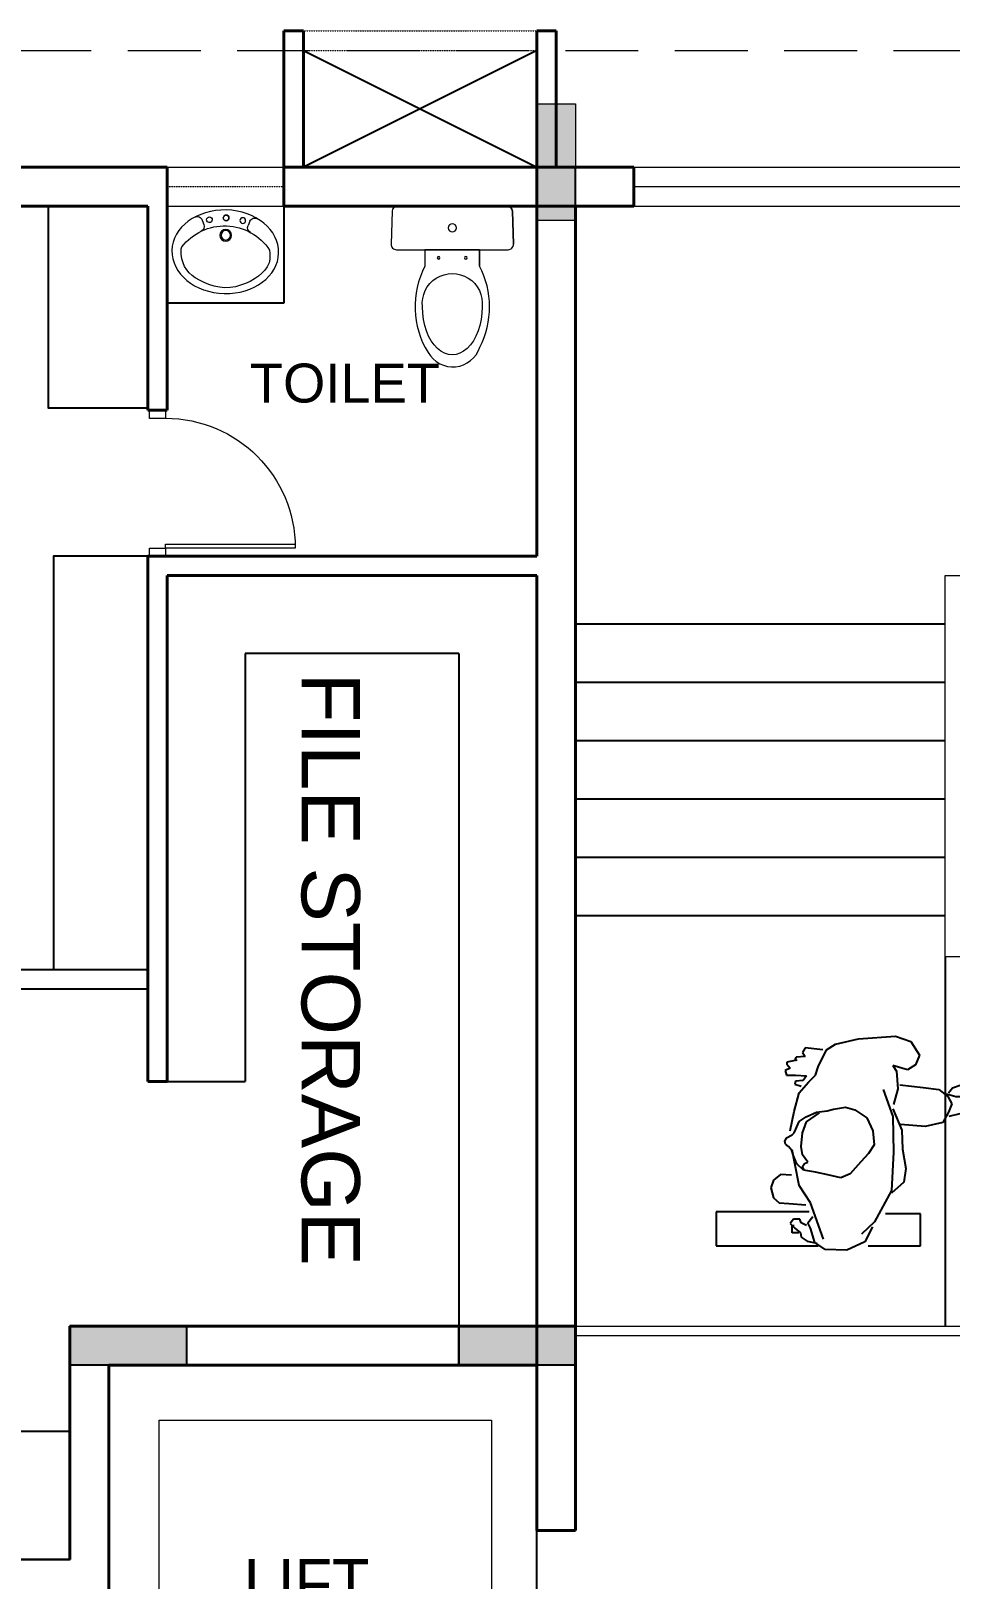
# Model space of a CAD drawing. Header units: inches. Extents: x 150067 to 167379, y -92057 to -49035.
# Drawn here: x 159920 to 160393, y -63596 to -62800 of the extents above; entities that cross this region are included whole.
import ezdxf

# ---------------------------------------------------------------- set-up
doc = ezdxf.new("R2010")
doc.units = ezdxf.units.IN
doc.header["$LTSCALE"] = 0.1
doc.header["$MEASUREMENT"] = 0
doc.linetypes.add('HIDDEN', pattern=[0.375, 0.25, -0.125])
for name, color, linetype, lineweight in [('COR HA', 40, 'Continuous', 18), ('DOOR', 10, 'Continuous', 15), ('Layer4', 10, 'Continuous', 25), ('STAIR', 142, 'Continuous', 25), ('thin ha', 253, 'Continuous', 5), ('wall', 6, 'Continuous', 40), ('win', 102, 'Continuous', 20)]:
    doc.layers.add(name, color=color, linetype=linetype, lineweight=lineweight)
doc.layers.add('Layer1', color=7, linetype='Continuous')
doc.layers.add('TEXT', color=7, linetype='Continuous')
doc.styles.add('1MM', font='arial.ttf', dxfattribs={"height": 1000})
doc.styles.add('DIM', font='arial.ttf', dxfattribs={"width": 0.7, "height": 1})
doc.styles.add('DUTCH', font='arial.ttf')

# ---------------------------------------------------------------- blocks, each defined once
blk = doc.blocks.new('col')
at = {"layer": 'Layer4', "linetype": 'Continuous', "ltscale": 0.1}
blk.add_hatch(color=256, dxfattribs=at).paths.add_polyline_path([(3474.8156, -1756.1987), (3474.8156, -1755.9987), (3475.4156, -1755.9987), (3475.4156, -1756.1987)])
blk.add_lwpolyline([(3474.8156, -1756.1987), (3474.8156, -1755.9987), (3475.4156, -1755.9987), (3475.4156, -1756.1987)], close=True, dxfattribs=at)
blk = doc.blocks.new('A$C764D24B9')
at = {"layer": 'DOOR'}
for points in [[(0.056, 0.111), (0.083, 0.111), (0.083, 1), (0.056, 1)], [(0, 0), (0.056, 0), (0.056, 0.111), (0, 0.111)], [(0.944, 0), (1, 0), (1, 0.111), (0.944, 0.111)]]:
    blk.add_lwpolyline(points, close=True, dxfattribs=at)
blk.add_arc((0.056, 0.111), 0.889, 0, 90, dxfattribs=at)
blk = doc.blocks.new('WC1')
at = {"layer": 'DOOR'}
for p, q in [((24.25, -5), (-26.8, -5)), ((-29.34, -7.47), (-29.82, -22.73))]:
    blk.add_line(p, q, dxfattribs=at)
for points in [[(26.8, -7.47), (27.27, -22.73, -0.423393), (24.73, -25.36), (-27.27, -25.36, -0.423393), (-29.82, -22.73), (-29.34, -7.47, -0.405093), (-26.8, -5), (24.25, -5, -0.405093), (26.8, -7.47, -0.407682)], [(11.45, -25.36), (11.45, -32.99, -0.265683), (10.03, -73.3, -0.649464), (-14.12, -70.89, -0.243179), (-13.99, -32.99), (-13.99, -25.36), (11.45, -25.36)], [(12.64, -52.05, 1.119632), (-15.19, -52.05, 17.71796)]]:
    blk.add_lwpolyline(points, format="xyb", dxfattribs=at)
blk.add_lwpolyline([(-13.99, -25.36), (-13.99, -32.99)], dxfattribs=at)
for centre, radius in [((-1.27, -15.18), 1.91), ((-7.63, -29.17), 0.636), ((5.09, -29.17), 0.636)]:
    blk.add_circle(centre, radius, dxfattribs=at)
blk.add_arc((-26.8, -7.54), 2.54, 90, 178.21009, dxfattribs=at)
blk.add_ellipse((-1.27, -52.05), major_axis=(0, -22.36), ratio=0.622298, start_param=4.712389, end_param=7.853982, dxfattribs=at)
blk = doc.blocks.new('WB5')
at = {"layer": 'DOOR'}
for p, q in [((4.71, 11.27), (6.8, 10.48)), ((5.27, -11.02), (7.32, -10.13))]:
    blk.add_line(p, q, dxfattribs=at)
for points in [[(3.25, 7.88, 1), (5.88, 7.94, 1)], [(2.4, 0.06, 1), (5.04, 0.13, 1)], [(3.64, -7.7, -1), (6.27, -7.64, -1)]]:
    blk.add_lwpolyline(points, format="xyb", close=True, dxfattribs=at)
for centre, radius in [((3.72, 0.09), 1.32), ((11.83, 0.3), 2.73), ((11.83, 0.3), 2.19)]:
    blk.add_circle(centre, radius, dxfattribs=at)
for centre, radius, start, end in [((5.58, 13.6), 2.49, 151.64028, 249.46494), ((32.61, 0.81), 25.18, 127.66927, 236.44999), ((18.23, 19.43), 1.66, 91.59759, 127.66927), ((7.68, 12.82), 2.49, 249.46494, 334.30149), ((6.25, -13.3), 2.49, 113.40408, 211.22873), ((8.31, -12.42), 2.49, 28.56753, 113.40408)]:
    blk.add_arc(centre, radius, start, end, dxfattribs=at)
blk.add_ellipse((19.5, 0.49), major_axis=(-0.62, 24.89), ratio=0.783308, dxfattribs=at)
blk.add_open_spline([(18.69, -20.17), (23.47, -20.61), (25.03, -20), (30.79, -16.38), (34.29, -10.78), (37.32, 2.31), (34.9, 9.5), (28.85, 18.72), (25.01, 21.28), (18.19, 21.09)], degree=3, knots=[3.262053, 3.262053, 3.262053, 3.262053, 3.577225, 3.577225, 4.479784, 4.479784, 5.382343, 5.382343, 6.141594, 6.141594, 6.141594, 6.141594], dxfattribs=at)
blk = doc.blocks.new('R101')
at = {"color": 0, "linetype": 'ByBlock'}
for p, q in [((-198.7, 886.2), (-262.3, 865.1)), ((-47.8, 875.7), (-198.7, 886.2)), ((-262.3, 865.1), (-296.7, 809.5)), ((44.8, 854.5), (-47.8, 875.7)), ((81.9, 830.7), (44.8, 854.5)), ((116.3, 761.9), (81.9, 830.7)), ((97.8, 830.7), (169.2, 838.6)), ((169.2, 838.6), (179.8, 820.1)), ((-296.7, 809.5), (-280.8, 769.9)), ((-280.8, 769.9), (-249, 748.7)), ((-249, 748.7), (-188.1, 767.2)), ((-188.1, 767.2), (-204, 743.4)), ((126.9, 727.5), (116.3, 761.9)), ((179.8, 820.1), (169.2, 804.3)), ((169.2, 804.3), (206.3, 801.6)), ((211.6, 791), (203.7, 788.4)), ((203.7, 788.4), (243.4, 780.4)), ((206.3, 801.6), (211.6, 791)), ((243.4, 772.5), (230.1, 756.6)), ((243.4, 780.4), (243.4, 772.5)), ((-204, 743.4), (-209.3, 672)), ((156, 698.4), (126.9, 727.5)), ((193.1, 656.1), (156, 698.4)), ((209, 727.5), (164, 724.9)), ((164, 724.9), (177.2, 706.4)), ((177.2, 706.4), (209, 703.7)), ((246, 727.5), (209, 727.5)), ((209, 703.7), (211.6, 690.5)), ((230.1, 756.6), (251.3, 746.1)), ((251.3, 746.1), (246, 727.5)), ((-622.3, 632.3), (-587.9, 669.4)), ((-622.3, 590), (-622.3, 632.3)), ((-587.9, 669.4), (-548.2, 693.2)), ((-548.2, 693.2), (-495.2, 693.2)), ((-495.2, 693.2), (-463.5, 685.2)), ((-444.9, 640.3), (-479.3, 640.3)), ((-463.5, 685.2), (-431.7, 674.6)), ((-407.9, 650.8), (-444.9, 640.3)), ((-431.7, 674.6), (-415.8, 653.5)), ((-413.2, 640.3), (-429, 611.2)), ((-376.1, 669.4), (-413.2, 640.3)), ((-312.6, 677.3), (-376.1, 669.4)), ((-217.3, 687.9), (-312.6, 677.3)), ((-209.3, 672), (-190.8, 608.5)), ((-148.4, 669.4), (-188.1, 558.3)), ((211.6, 690.5), (185.1, 682.6)), ((214.2, 579.4), (193.1, 656.1)), ((-614.4, 558.3), (-622.3, 590)), ((-487.3, 571.5), (-516.4, 566.2)), ((-463.5, 571.5), (-487.3, 571.5)), ((-418.5, 560.9), (-463.5, 571.5)), ((-429, 611.2), (-415.8, 576.8)), ((-415.8, 576.8), (-392, 534.5)), ((-188.1, 590), (-225.2, 502.7)), ((-32.9, 586.3), (-83, 553.9)), ((4.1, 596.5), (-32.9, 586.3)), ((53.3, 588.2), (4.1, 596.5)), ((79.2, 581.7), (53.3, 588.2)), ((122.8, 577.1), (79.2, 581.7)), ((164, 537.1), (111, 574.1)), ((165.5, 557.6), (122.8, 577.1)), ((230.1, 500.1), (214.2, 579.4)), ((-582.6, 547.7), (-614.4, 558.3)), ((-534.9, 555.6), (-582.6, 547.7)), ((-516.4, 566.2), (-534.9, 555.6)), ((-392, 534.5), (-320.5, 518.6)), ((-320.5, 518.6), (-219.9, 526.5)), ((-188.1, 558.3), (-190.8, 412.8)), ((-83, 553.9), (-106.2, 500.2)), ((179.8, 492.1), (164, 537.1)), ((194.2, 539.1), (165.5, 557.6)), ((207.2, 506.7), (194.2, 539.1)), ((213.7, 491.8), (207.2, 506.7)), ((-225.2, 502.7), (-227.9, 426)), ((-106.2, 500.2), (-111.8, 442.7)), ((-111.8, 442.7), (-88.6, 408.5)), ((185.1, 436.6), (179.8, 492.1)), ((222, 483.5), (213.7, 491.8)), ((246.1, 471.5), (222, 483.5)), ((236.9, 437.2), (249.9, 446.4)), ((252.6, 456.6), (246.1, 471.5)), ((249.9, 446.4), (252.6, 456.6)), ((-227.9, 426), (-241.1, 346.7)), ((-190.8, 412.8), (-182.8, 256.7)), ((-88.6, 408.5), (-58, 374.2)), ((158.7, 373.1), (179.8, 402.2)), ((179.8, 402.2), (185.1, 436.6)), ((202.6, 365.8), (216.5, 398.3)), ((211.6, 367.8), (222.2, 423.4)), ((216.5, 398.3), (223, 420.5)), ((223, 420.5), (236.9, 437.2)), ((-241.1, 346.7), (-233.1, 291.1)), ((-58, 374.2), (-14.4, 325.1)), ((-14.4, 325.1), (23.6, 308.4)), ((23.6, 308.4), (76.5, 320.5)), ((76.5, 320.5), (126.5, 331.6)), ((126.5, 331.6), (176.6, 339.9)), ((171.9, 367.8), (158.7, 373.1)), ((179.8, 354.6), (171.9, 367.8)), ((171.9, 338.7), (179.8, 354.6)), ((176.6, 339.9), (202.6, 365.8)), ((193.1, 277.9), (211.6, 367.8)), ((224.8, 320.2), (269.8, 322.9)), ((269.8, 322.9), (299, 299)), ((-233.1, 291.1), (-182.8, 246.1)), ((-182.8, 256.7), (-114, 129.8)), ((148.1, 206.5), (193.1, 277.9)), ((299, 299), (309.6, 267.3)), ((309.6, 267.3), (299, 227.6)), ((95.1, 58.3), (148.1, 206.5)), ((235.4, 203.8), (166.6, 198.5)), ((275.1, 206.5), (235.4, 203.8)), ((299, 227.6), (275.1, 206.5)), ((-302, 161.5), (-159, 161.5)), ((-302, 31.9), (-302, 161.5)), ((-114, 129.8), (-61.1, 79.5)), ((158.7, 124.5), (137.5, 150.9)), ((153.4, 169.4), (531.9, 169.4)), ((185.1, 124.5), (190.4, 140.3)), ((190.4, 140.3), (216.9, 140.3)), ((216.9, 140.3), (230.1, 121.8)), ((531.9, 169.4), (531.9, 31.9)), ((-106.1, 108.6), (-74.3, 47.8)), ((129.5, 45.1), (148.1, 103.3)), ((148.1, 103.3), (158.7, 124.5)), ((185.1, 66.3), (161.3, 50.4)), ((164, 113.9), (185.1, 124.5)), ((187.8, 84.8), (185.1, 66.3)), ((211.6, 103.3), (187.8, 84.8)), ((195.7, 84.8), (222.2, 84.8)), ((230.1, 121.8), (211.6, 103.3)), ((222.2, 113.9), (214.2, 113.9)), ((222.2, 84.8), (222.2, 113.9)), ((-87.5, 31.9), (-302, 31.9)), ((-74.3, 47.8), (-0.2, 13.4)), ((-0.2, 13.4), (87.2, 16)), ((87.2, 16), (129.5, 45.1)), ((531.9, 31.9), (116.3, 31.9)), ((161.3, 50.4), (121.6, 42.5))]:
    blk.add_line(p, q, dxfattribs=at)

msp = doc.modelspace()

# ---------------------------------------------------------------- hatches: boundary and pattern name
at = {"layer": 'thin ha', "linetype": 'Continuous', "lineweight": 20, "ltscale": 0.1}
for points in [[(160180.36, -62837.34), (160200.36, -62837.34), (160200.36, -62897.34), (160180.36, -62897.34)], [(160000.32, -63465.67), (160000.32, -63485.67), (159940.32, -63485.67), (159940.32, -63465.67)], [(160200.32, -63465.67), (160200.32, -63485.67), (160140.32, -63485.67), (160140.32, -63465.67)]]:
    msp.add_hatch(color=2, dxfattribs=at).paths.add_polyline_path(points)

# ---------------------------------------------------------------- linework, layer by layer
at = {"elevation": 23680.86}
for points in [[(159980.36, -62889.84), (159929.21, -62889.84), (159929.21, -62993.66), (159980.36, -62993.66)], [(159980.36, -63069.84), (159931.82, -63069.84), (159931.82, -63282.34), (159980.36, -63282.34)]]:
    msp.add_lwpolyline(points, close=True, dxfattribs=at)
at = {"elevation": 23670.06}
msp.add_lwpolyline([(159940.41, -63585.67), (159570.41, -63585.67), (159570.41, -63519.67), (159940.41, -63519.67)], dxfattribs=at)
at = {"layer": 'COR HA', "linetype": 'Continuous', "lineweight": 25, "ltscale": 0.1, "elevation": 23680.86}
for points in [[(160200.36, -62889.84), (160200.36, -62869.84)], [(160180.36, -63660.67), (160180.36, -63570.67)]]:
    msp.add_lwpolyline(points, dxfattribs=at)
at = {"layer": 'DOOR', "linetype": 'HIDDEN', "ltscale": 1500}
msp.add_line((157720.09, -62809.84, 23680.86), (164757.63, -62809.84, 23680.86), dxfattribs=at)
at = {"layer": 'DOOR', "linetype": 'Continuous', "ltscale": 0.1}
for p, q in [((160390.36, -63079.84, 23680.86), (160750.36, -63079.84, 23680.86)), ((160390.36, -63079.84, 23680.86), (160750.36, -63079.84, 23680.86)), ((160390.36, -63275.67, 23680.86), (160390.36, -63079.84, 23680.86)), ((160390.36, -63275.67, 23680.86), (160390.36, -63087.34, 23680.86)), ((160390.36, -63275.67, 23680.86), (160390.36, -63087.34, 23680.86)), ((160390.36, -63275.67, 23680.86), (160390.36, -63087.34, 23680.86)), ((160390.36, -63275.67, 23680.86), (160750.36, -63275.67, 23680.86)), ((160390.36, -63275.67, 23680.86), (160750.36, -63275.67, 23680.86)), ((160200.36, -63465.67, 23680.86), (160440.36, -63465.67, 23680.86)), ((160200.36, -63465.67, 23680.86), (160440.36, -63465.67, 23680.86)), ((160440.36, -63470.67, 23680.86), (160200.36, -63470.67, 23680.86)), ((160440.36, -63470.67, 23680.86), (160200.36, -63470.67, 23680.86))]:
    msp.add_line(p, q, dxfattribs=at)
at = {"layer": 'Layer1', "color": 6, "linetype": 'Continuous', "ltscale": 0.1}
for p, q in [((159602.59, -63282.34, 23680.86), (159980.36, -63282.34, 23680.86)), ((159602.59, -63292.34, 23680.86), (159980.36, -63292.34, 23680.86)), ((159940.36, -63465.67, 23680.86), (159940.36, -63465.67, 23680.86)), ((159940.41, -63585.67, 23670.06), (159940.41, -63519.67, 23670.06)), ((159487.13, -63585.67, 23670.06), (159940.41, -63585.67, 23670.06))]:
    msp.add_line(p, q, dxfattribs=at)
at = {"layer": 'Layer4', "linetype": 'Continuous', "ltscale": 0.1}
for p, q in [((160050.36, -62889.84, 23680.86), (160050.36, -62939.84, 23680.86)), ((160050.36, -62939.84, 23680.86), (159990.36, -62939.84, 23680.86)), ((160140.36, -63119.84, 23680.86), (160030.36, -63119.84, 23680.86)), ((160030.36, -63119.84, 23680.86), (160030.36, -63339.84, 23680.86)), ((160140.36, -63119.84, 23680.86), (160140.36, -63485.67, 23680.86)), ((159990.36, -63339.84, 23680.86), (160030.36, -63339.84, 23680.86))]:
    msp.add_line(p, q, dxfattribs=at)
at = {"layer": 'Layer4', "linetype": 'Continuous', "ltscale": 0.1, "elevation": 23680.86}
for points in [[(160180.36, -62809.84), (160060.36, -62869.84)], [(160060.36, -62809.84), (160180.36, -62869.84)]]:
    msp.add_lwpolyline(points, dxfattribs=at)
at = {"layer": 'STAIR', "linetype": 'Continuous', "ltscale": 0.1, "elevation": 23680.86}
for points in [[(160390.36, -63104.8), (160200.36, -63104.8)], [(160390.36, -63134.8), (160200.36, -63134.8)], [(160390.36, -63164.8), (160200.36, -63164.8)], [(160390.36, -63194.8), (160200.36, -63194.8)], [(160390.36, -63224.8), (160200.36, -63224.8)], [(160390.36, -63254.8), (160200.36, -63254.8)], [(160390.36, -63275.67), (160390.36, -63465.67)], [(160390.36, -63275.67), (160390.36, -63465.67)], [(160390.36, -63275.67), (160390.36, -63465.67)], [(160390.36, -63275.67), (160390.36, -63465.67)]]:
    msp.add_lwpolyline(points, dxfattribs=at)
at = {"layer": 'thin ha', "color": 2, "linetype": 'Continuous', "lineweight": 20, "ltscale": 0.1}
for points, elevation in [([(160180.36, -62837.34), (160200.36, -62837.34), (160200.36, -62897.34), (160180.36, -62897.34)], 23680.86), ([(160000.32, -63465.67), (160000.32, -63485.67), (159940.32, -63485.67), (159940.32, -63465.67)], 23691.67), ([(160200.32, -63465.67), (160200.32, -63485.67), (160140.32, -63485.67), (160140.32, -63465.67)], 23691.67)]:
    msp.add_lwpolyline(points, close=True, dxfattribs=dict(at, elevation=elevation))
at = {"layer": 'wall', "linetype": 'Continuous', "ltscale": 0.1}
for p, q in [((159990.36, -62889.84, 23680.86), (159990.36, -62869.84, 23680.86)), ((160050.36, -62889.84, 23680.86), (160050.36, -62869.84, 23680.86)), ((160180.36, -62869.84, 23680.86), (160230.36, -62869.84, 23680.86)), ((160180.36, -63069.84, 23680.86), (160180.36, -62869.84, 23680.86)), ((160180.36, -62869.84, 23680.86), (160200.36, -62869.84, 23680.86)), ((160180.36, -62869.84, 23680.86), (160230.36, -62869.84, 23680.86)), ((160180.36, -63069.84, 23680.86), (160180.36, -62869.84, 23680.86)), ((160230.36, -62869.84, 23680.86), (160230.36, -62889.84, 23680.86)), ((159980.36, -62889.84, 23680.86), (159980.36, -62994.84, 23680.86)), ((159980.36, -62889.84, 23680.86), (159980.36, -62994.84, 23680.86)), ((159990.36, -62889.84, 23680.86), (159990.36, -62994.84, 23680.86)), ((159990.36, -62889.84, 23680.86), (159990.36, -62994.84, 23680.86)), ((160200.36, -62889.84, 23680.86), (160230.36, -62889.84, 23680.86)), ((160200.36, -63455.67, 23680.86), (160200.36, -62889.84, 23680.86)), ((160200.36, -63465.67, 23680.86), (160200.36, -62889.84, 23680.86)), ((160200.36, -62889.84, 23680.86), (160230.36, -62889.84, 23680.86)), ((160200.36, -63455.67, 23680.86), (160200.36, -62889.84, 23680.86)), ((160200.36, -63465.67, 23680.86), (160200.36, -62889.84, 23680.86)), ((160180.36, -62897.34, 23680.86), (160180.36, -63069.84, 23680.86)), ((160180.36, -62897.34, 23680.86), (160180.36, -63069.84, 23680.86)), ((159990.36, -62994.84, 23680.86), (159980.36, -62994.84, 23680.86)), ((159980.36, -63069.84, 23680.86), (159980.36, -63079.84, 23680.86)), ((160180.36, -63069.84, 23680.86), (159980.36, -63069.84, 23680.86)), ((159980.36, -63069.84, 23680.86), (159980.36, -63079.84, 23680.86)), ((160180.36, -63069.84, 23680.86), (159990.36, -63069.84, 23680.86)), ((159980.36, -63079.84, 23680.86), (159980.36, -63339.84, 23680.86)), ((159980.36, -63079.84, 23680.86), (159980.36, -63339.84, 23680.86)), ((160180.36, -63079.84, 23680.86), (159990.36, -63079.84, 23680.86)), ((159990.36, -63079.84, 23680.86), (159990.36, -63339.84, 23680.86)), ((160180.36, -63079.84, 23680.86), (159990.36, -63079.84, 23680.86)), ((159990.36, -63079.84, 23680.86), (159990.36, -63339.84, 23680.86)), ((160180.36, -63079.84, 23680.86), (160180.36, -63485.67, 23680.86)), ((160180.36, -63079.84, 23680.86), (160180.36, -63485.67, 23680.86)), ((160180.36, -63087.34, 23680.86), (160180.36, -63485.67, 23680.86)), ((160180.36, -63087.34, 23680.86), (160180.36, -63485.67, 23680.86)), ((159990.36, -63339.84, 23680.86), (159980.36, -63339.84, 23680.86)), ((159990.36, -63339.84, 23680.86), (159980.36, -63339.84, 23680.86)), ((160200.36, -63455.67, 23680.86), (160200.36, -63545.67, 23680.86)), ((160200.36, -63455.67, 23680.86), (160200.36, -63545.67, 23680.86)), ((160200.36, -63455.67, 23680.86), (160200.36, -63545.67, 23680.86)), ((160200.36, -63455.67, 23680.86), (160200.36, -63545.67, 23680.86)), ((159940.36, -63585.67, 23680.86), (159940.36, -63465.67, 23680.86)), ((159940.36, -63465.67, 23680.86), (160200.36, -63465.67, 23680.86)), ((159940.36, -63585.67, 23680.86), (159940.36, -63465.67, 23680.86)), ((159940.36, -63465.67, 23680.86), (160200.36, -63465.67, 23680.86)), ((159960.36, -63485.67, 23680.86), (160180.36, -63485.67, 23680.86)), ((159960.36, -63485.67, 23680.86), (160180.36, -63485.67, 23680.86)), ((160180.36, -63485.67, 23680.86), (160180.36, -63570.67, 23680.86)), ((160180.36, -63485.67, 23680.86), (160180.36, -63570.67, 23680.86)), ((160200.36, -63545.67, 23680.86), (160200.36, -63570.67, 23680.86)), ((160200.36, -63545.67, 23680.86), (160200.36, -63570.67, 23680.86)), ((160180.36, -63570.67, 23680.86), (160200.36, -63570.67, 23680.86)), ((160180.36, -63570.67, 23680.86), (160200.36, -63570.67, 23680.86))]:
    msp.add_line(p, q, dxfattribs=at)
at = {"layer": 'wall', "linetype": 'Continuous', "ltscale": 0.1, "elevation": 23680.86}
for points in [[(160050.36, -62799.84), (160060.36, -62799.84)], [(160050.36, -62869.84), (160050.36, -62799.84)], [(160060.36, -62869.84), (160060.36, -62799.84)], [(160180.36, -62799.84), (160190.36, -62799.84)], [(160180.36, -62869.84), (160180.36, -62799.84)], [(160190.36, -62869.84), (160190.36, -62799.84)], [(159831.48, -62869.84), (159990.36, -62869.84)], [(160050.36, -62869.84), (160230.36, -62869.84)], [(160050.36, -62869.84), (160200.36, -62869.84)], [(160230.36, -62889.84), (160230.36, -62869.84)], [(159831.48, -62889.84), (159980.36, -62889.84)], [(160050.36, -62889.84), (160230.36, -62889.84)], [(160050.36, -62889.84), (160200.36, -62889.84)], [(159940.36, -63585.67), (159940.36, -63465.67)], [(159940.36, -63585.67), (159940.36, -63465.67)], [(159960.36, -63485.67), (159960.36, -63745.67), (160180.36, -63745.67), (160180.36, -63660.67)], [(159960.36, -63485.67), (159960.36, -63745.67), (160180.36, -63745.67), (160180.36, -63660.67)]]:
    msp.add_lwpolyline(points, dxfattribs=at)
at = {"layer": 'win'}
for p, q in [((160230.36, -62869.84, 23680.86), (160410.36, -62869.84, 23680.86)), ((160230.36, -62879.84, 23680.86), (160410.36, -62879.84, 23680.86)), ((160230.36, -62889.84, 23680.86), (160410.36, -62889.84, 23680.86))]:
    msp.add_line(p, q, dxfattribs=at)
at = {"layer": 'win', "color": 5, "linetype": 'HIDDEN', "elevation": 23680.86}
for points in [[(160060.36, -62799.84), (160180.36, -62799.84)], [(160060.36, -62809.84), (160180.36, -62809.84)], [(159990.36, -62879.84), (160050.36, -62879.84)]]:
    msp.add_lwpolyline(points, dxfattribs=at)
at = {"layer": 'win', "color": 5, "elevation": 23680.86}
for points in [[(159990.36, -62869.84), (160050.36, -62869.84)], [(159990.36, -62889.84), (160050.36, -62889.84)]]:
    msp.add_lwpolyline(points, dxfattribs=at)
at = {"layer": 'win', "color": 4, "linetype": 'Continuous', "lineweight": 20, "ltscale": 0.1, "elevation": 23680.86}
msp.add_lwpolyline([(159986.24, -63513.94), (160157.12, -63513.94), (160157.12, -63724.95), (159986.24, -63724.95)], close=True, dxfattribs=at)

# ---------------------------------------------------------------- block references
at = {"xscale": -0.126, "yscale": 0.126, "zscale": 0.126}
msp.add_blockref('R101', (160339.7, -63428.32, 23680.86), dxfattribs=at)
at = {"layer": 'Layer4', "linetype": 'Continuous', "ltscale": 0.1, "xscale": -1.102362204837846, "yscale": 1.102362204706878, "zscale": 1.102362204724409, "rotation": 90}
msp.add_blockref('WB5', (160020.77, -62891.85, 23680.86), dxfattribs=at)
at = {"layer": 'Layer4', "linetype": 'Continuous', "ltscale": 0.1, "xscale": -1.102362204692326, "yscale": 1.102362204706878, "zscale": 1.102362204724409}
msp.add_blockref('WC1', (160135.53, -62884.33, 23680.86), dxfattribs=at)
at = {"layer": 'Layer4', "linetype": 'Continuous', "xscale": 100, "yscale": 100, "zscale": 100, "rotation": 180}
for p in [(507481.92, -239085.54, 23680.86), (507481.92, -239085.54, 23680.86), (507681.92, -239085.54, 23680.86), (507681.92, -239085.54, 23680.86)]:
    msp.add_blockref('col', p, dxfattribs=at)
at = {"layer": 'wall', "linetype": 'Continuous', "ltscale": 0.1, "xscale": -75, "yscale": 75, "zscale": 75, "rotation": 270}
msp.add_blockref('A$C764D24B9', (159981.2, -63069.84, 23680.86), dxfattribs=at)

# ---------------------------------------------------------------- texts
at = {"style": 'DIM'}
msp.add_text('TOILET', height=20, dxfattribs=at).set_placement((160032.85, -62990.84, 23680.86))
at = {"layer": 'Layer4', "color": 0, "insert": (160089.44, -63129.69, 23680.78), "char_height": 30, "attachment_point": 1, "rotation": 270, "style": '1MM'}
msp.add_mtext_dynamic_manual_height_columns('FILE STORAGE', width=332.4783, gutter_width=10, heights=[-31.04], dxfattribs=at)
at = {"layer": 'TEXT', "style": 'DUTCH', "width": 0.9}
msp.add_text('LIFT', height=25, dxfattribs=at).set_placement((160029.74, -63610.41, 23680.86))

doc.saveas('drawing.dxf')
